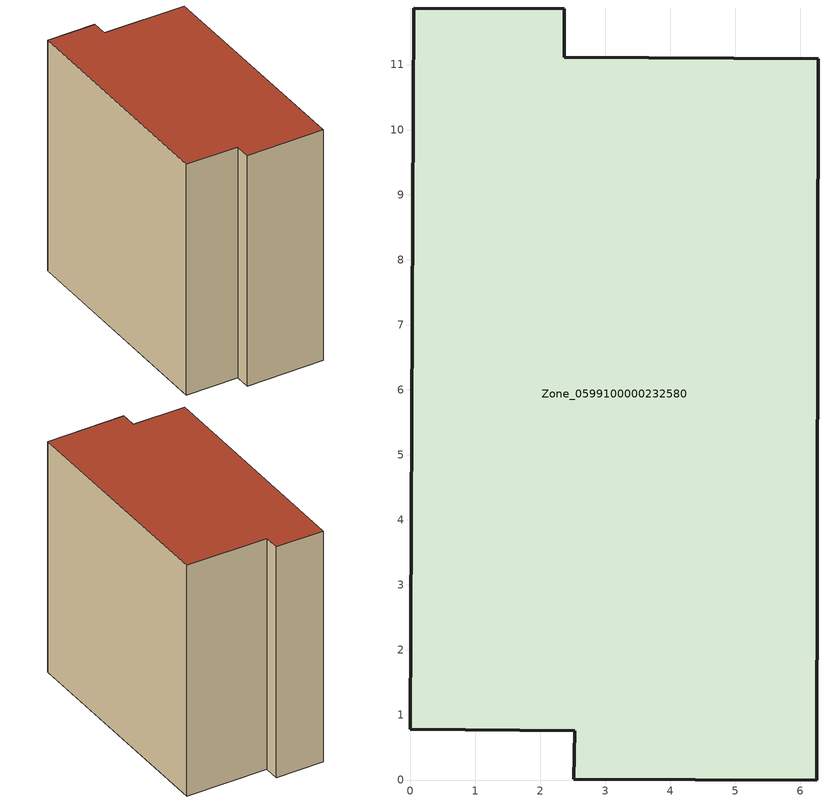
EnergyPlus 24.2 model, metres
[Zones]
Zone_0599100000232580
 floor ground (C_G): 6.28,11.09 6.25,0 2.52,0.01 2.53,0.76 0,0.78 0.06,11.87 2.37,11.86 2.37,11.11 z0
 wall outside (C_F): 6.25,0 6.28,11.09 2.37,11.11 2.37,11.86 0.06,11.87 0,0.78 2.53,0.76 2.52,0.01 6.25,0 z0:11.54
 roof outside (C_R): 6.28,11.09 2.37,11.11 2.37,11.86 0.06,11.87 0,0.78 2.53,0.76 2.52,0.01 6.25,0 z11.54
[BUILDING]
Pand.0599100000232580: North Axis=0; Terrain=City; Loads Convergence Tolerance Value=0.04; Temperature Convergence Tolerance Value=0.4; Solar Distribution=FullExterior; Maximum Number of Warmup Days=25; Minimum Number of Warmup Days=1
[Site:Location]
Rotterdam.The.Hague.AP_ZH_NLD Design_Conditions: Latitude=51.96; Longitude=4.45; Time Zone=1; Elevation=-4.5
[SITE:GROUNDTEMPERATURE:BUILDINGSURFACE]
18, 18, 18, 18, 18, 18, 18, 18, 18, 18, 18, 18
[MATERIAL] Thermal Absorptance=0.9; Solar Absorptance=0.7; Visible Absorptance=0.7
Name | Roughness | Thickness | Conductivity | Density | Specific Heat
G.TI.1946 | MediumSmooth | 0.15 | 1 | 540 | 1210
F.TI.1946 | Rough | 0.3 | 0.857143 | 1920 | 840
R.TI.1946 | MediumRough | 0.2 | 0.1 | 1500 | 1000
[CONSTRUCTION]
C_G: G.TI.1946
C_F: F.TI.1946
C_R: R.TI.1946
[ZONE]
Zone_0599100000232580: Type=1; Multiplier=1; Ceiling Height=Autocalculate; Volume=Autocalculate; Floor Area=autocalculate; Part of Total Floor Area=Yes
[ZONEINFILTRATION:DESIGNFLOWRATE]
Infil_Zone_0599100000232580: Zone or ZoneList or Space or SpaceList=Zone_0599100000232580; Schedule=AlwaysOn; Design Flow Rate Calculation Method=Flow/Area; Flow Rate per Floor Area=0.003; Constant Term Coefficient=1; Temperature Term Coefficient=0; Velocity Term Coefficient=0; Velocity Squared Term Coefficient=0
[HVACTEMPLATE:ZONE:IDEALLOADSAIRSYSTEM]
Zone_0599100000232580: Maximum Heating Supply Air Temperature=50; Minimum Cooling Supply Air Temperature=13; Maximum Heating Supply Air Humidity Ratio=0.0156; Minimum Cooling Supply Air Humidity Ratio=0.0077; Heating Limit=NoLimit; Cooling Limit=NoLimit; Dehumidification Control Type=ConstantSensibleHeatRatio; Cooling Sensible Heat Ratio=0.7; Dehumidification Setpoint=60; Humidification Control Type=None; Humidification Setpoint=30; Outdoor Air Method=None; Outdoor Air Flow Rate per Person=0.00944; Outdoor Air Flow Rate per Zone Floor Area=0; Outdoor Air Flow Rate per Zone=0; Demand Controlled Ventilation Type=None; Outdoor Air Economizer Type=NoEconomizer; Heat Recovery Type=None; Sensible Heat Recovery Effectiveness=0.7; Latent Heat Recovery Effectiveness=0.65
[ZONECONTROL:THERMOSTAT]
ThermostatControl_Zone_0599100000232580: Zone or ZoneList=Zone_0599100000232580; Control Type Schedule=DualSetpointControlType; Control 1=Thermostat_Zone_0599100000232580; Temperature Difference Between Cutout And Setpoint=0
[THERMOSTATSETPOINT:DUALSETPOINT]
Thermostat_Zone_0599100000232580: Heating Setpoint Temperature Schedule=HeatingSetpoint_Zone_0599100000232580; Cooling Setpoint Temperature Schedule=CoolingSetpoint_Zone_0599100000232580
[SCHEDULE:COMPACT]
HeatingSetpoint_Zone_0599100000232580: Through: 12/31, For: AllDays, Until: 24:00, 21
CoolingSetpoint_Zone_0599100000232580: Through: 12/31, For: AllDays, Until: 24:00, 24
DualSetpointControlType: Through: 12/31, For: AllDays, Until: 24:00, 4
AlwaysOn: Through: 12/31, For: AllDays, Until: 24:00, 1
